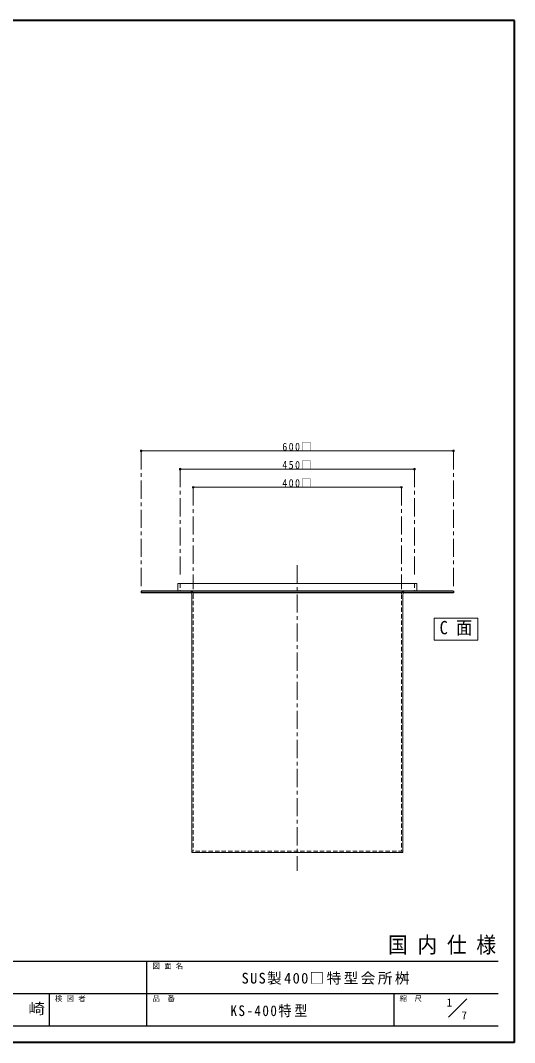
# Model space of a CAD drawing. Units: millimetres, scale not verified. Extents: x -1446 to 1389, y -989 to 978.
# Drawn here: x 440 to 1389, y -989 to 978 of the extents above; entities that cross this region are included whole.
import ezdxf
from ezdxf.enums import TextEntityAlignment as Align

# ---------------------------------------------------------------- set-up
doc = ezdxf.new("R2010")
doc.units = ezdxf.units.MM
doc.header["$LTSCALE"] = 7
doc.header["$PDMODE"] = 32
doc.header["$PDSIZE"] = 3.5
doc.linetypes.add('CHAIN1', pattern=[8, 5, -1, 1, -1])
doc.linetypes.add('DASHED1', pattern=[1.8, 1.2, -0.6])
doc.layers.add('0-0_ﾚｲﾔ1', color=7, linetype='Continuous', lineweight=18)
doc.styles.add('ＭＳ ゴシック', font='')
doc.styles.get('ＭＳ ゴシック').set_extended_font_data('MS Gothic')

msp = doc.modelspace()

# ---------------------------------------------------------------- linework, layer by layer
at = {"layer": '0-0_ﾚｲﾔ1', "color": 1, "lineweight": 40}
for p, q in [((1389.253, 977.685), (-1445.747, 977.685)), ((1389.253, -989.315), (1389.253, 977.685)), ((1389.253, -989.315), (-1445.747, -989.315))]:
    msp.add_line(p, q, dxfattribs=at)
at = {"layer": '0-0_ﾚｲﾔ1', "color": 4, "linetype": 'CHAIN1', "lineweight": 9}
for p, q in [((671.753, -110.815), (671.753, 149.185)), ((1271.753, -110.815), (1271.753, 149.185)), ((746.753, 114.185), (746.753, -95.815)), ((1196.753, 114.185), (1196.753, -95.815)), ((771.753, 79.185), (771.753, -116.815)), ((1171.753, 79.185), (1171.753, -116.815)), ((971.753, -70.815), (971.753, -658.815))]:
    msp.add_line(p, q, dxfattribs=at)
at = {"layer": '0-0_ﾚｲﾔ1', "color": 4, "lineweight": 9}
for p, q in [((671.753, 149.185), (1271.753, 149.185)), ((1196.753, 114.185), (746.753, 114.185)), ((771.753, 79.185), (1171.753, 79.185))]:
    msp.add_line(p, q, dxfattribs=at)
at = {"layer": '0-0_ﾚｲﾔ1'}
for p, q in [((741.753, -105.815), (741.753, -120.815)), ((768.753, -126.815), (768.753, -623.815)), ((1262.398, -940.67), (1297.753, -905.315))]:
    msp.add_line(p, q, dxfattribs=at)
at = {"layer": '0-0_ﾚｲﾔ1', "color": 4, "linetype": 'DASHED1', "lineweight": 9}
for p, q in [((746.753, -105.815), (746.753, -120.815)), ((1196.753, -105.815), (1196.753, -120.815)), ((771.753, -126.815), (771.753, -620.815)), ((1171.753, -126.815), (1171.753, -620.815)), ((1174.753, -620.815), (768.753, -620.815))]:
    msp.add_line(p, q, dxfattribs=at)
at = {"layer": '0-0_ﾚｲﾔ1', "color": 5, "lineweight": 25}
for p, q in [((671.753, -120.815), (671.753, -123.815)), ((1271.753, -120.815), (671.753, -120.815))]:
    msp.add_line(p, q, dxfattribs=at)
at = {"layer": '0-0_ﾚｲﾔ1', "color": 6, "lineweight": 25}
for p, q in [((-1414.247, -832.815), (1357.753, -832.815)), ((682.753, -957.815), (682.753, -832.815)), ((1357.753, -895.315), (-67.247, -895.315)), ((495.253, -957.815), (495.253, -895.315)), ((1157.753, -957.815), (1157.753, -895.315)), ((1357.753, -957.815), (-1414.247, -957.815))]:
    msp.add_line(p, q, dxfattribs=at)
at = {"layer": '0-0_ﾚｲﾔ1'}
for points in [[(741.753, -105.815), (1201.753, -105.815), (1201.753, -120.815)], [(1174.753, -126.815), (1174.753, -623.815), (768.753, -623.815)]]:
    msp.add_lwpolyline(points, dxfattribs=at)
at = {"layer": '0-0_ﾚｲﾔ1', "color": 5, "lineweight": 25}
msp.add_lwpolyline([(1271.753, -120.815), (1271.753, -123.815), (671.753, -123.815)], dxfattribs=at)
at = {"layer": '0-0_ﾚｲﾔ1', "color": 3}
msp.add_lwpolyline([(1318.753, -172.815), (1234.753, -172.815), (1234.753, -214.815), (1318.753, -214.815)], close=True, dxfattribs=at)
at = {"layer": '0-0_ﾚｲﾔ1', "color": 4, "linetype": 'DASHED1', "lineweight": 9}
for centre, start, end in [((765.753, -126.815), 0, 90), ((1177.753, -126.815), 90, 180)]:
    msp.add_arc(centre, 6, start, end, dxfattribs=at)
at = {"layer": '0-0_ﾚｲﾔ1'}
for centre, start, end in [((765.753, -126.815), 0, 90), ((1177.753, -126.815), 90, 180)]:
    msp.add_arc(centre, 3, start, end, dxfattribs=at)
at = {"layer": '0-0_ﾚｲﾔ1', "color": 4}
for p in [(671.753, 149.185), (1271.753, 149.185), (746.753, 114.185), (1196.753, 114.185), (771.753, 79.185), (1171.753, 79.185)]:
    msp.add_point(p, dxfattribs=at)

# ---------------------------------------------------------------- texts
at = {"layer": '0-0_ﾚｲﾔ1', "style": 'ＭＳ ゴシック'}
for s, height, width, p in [('C 面', 25.66, 0.9, (1245.253, -211.315)), ('国 内 仕 様', 30.79, 0.9, (1146.003, -825.815)), ('千\u3000崎', 20.53, 1.15, (390.253, -940.565))]:
    msp.add_text(s, height=height, dxfattribs=dict(at, width=width)).set_placement(p, align=Align.BOTTOM_LEFT)
for s, height, p in [('図 面 名', 10.26, (693.253, -850.315)), ('検 図 者', 10.26, (505.753, -912.815)), ('品\u3000番', 10.26, (693.253, -912.815)), ('縮\u3000尺', 10.26, (1168.253, -912.815)), ('1', 15.4, (1258.842, -924.582)), ('7', 15.4, (1287.346, -949.347))]:
    msp.add_text(s, height=height, dxfattribs=at).set_placement(p, align=Align.BOTTOM_LEFT)
at = {"layer": '0-0_ﾚｲﾔ1', "attachment_point": 7, "style": 'ＭＳ ゴシック'}
for s, insert, char_height in [('\\T1.3;\\W0.9;600□', (942.878, 149.185), 15.4), ('\\T1.3;\\W0.9;450□', (942.878, 114.185), 15.4), ('\\T1.3;\\W0.9;400□', (942.878, 79.185), 15.4), ('\\T1.17;SUS製400□特型会所桝', (864.503, -878.065), 20.53), ('\\T1.22;\\W0.9;KS-400特型', (843.253, -940.565), 20.53)]:
    msp.add_mtext(s, dxfattribs=dict(at, insert=insert, char_height=char_height))

doc.saveas('drawing.dxf')
